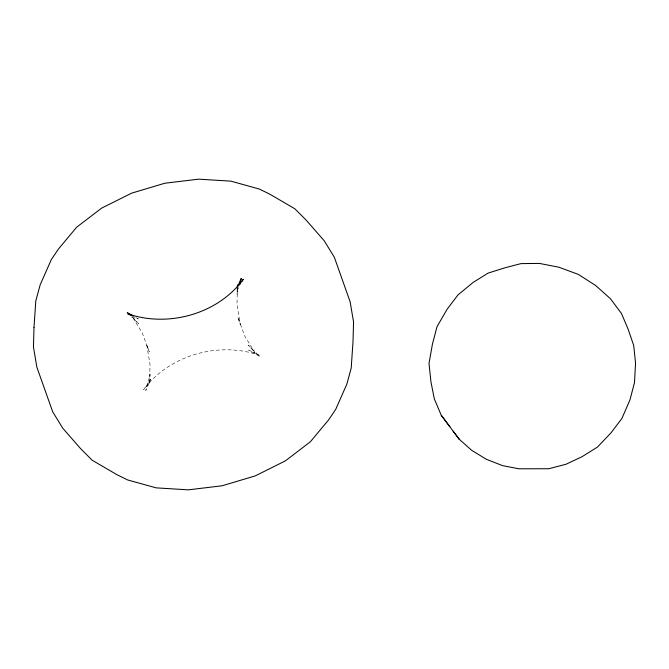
<?xml version="1.0" encoding="UTF-8"?>
<svg xmlns="http://www.w3.org/2000/svg" width="669" height="669" viewBox="0 0 669 669"><rect width="100%" height="100%" fill="white"/><g stroke="black" fill="none" stroke-linecap="round" stroke-linejoin="round"><path stroke-width="0.5" stroke-dasharray="3.35 2.51" d="M237.436 288.013L236.968 304.52L240.388 324.716L237.754 317.064L244.804 336.181L254.906 352.596L248.375 345.12L259.789 356.527L248.676 350.038L259.271 355.231C218.939 341.173 169.098 354.938 143.668 389.759L150.751 379.281L145.758 390.587L150.14 374.464L149.488 384.081L150.04 364.48L146.628 344.284L149.254 351.936L142.204 332.819L132.102 316.404L138.634 323.88L131.5 316.755M237.261 288.765L236.868 294.536L238.791 287.486M236.801 288.908L237.896 287.302M132.153 315.935L138.341 318.962L134.921 316.964"/><path stroke-width="1" d="M237.395 286.842L237.52 284.919L237.462 286.984L241.258 278.413L240.163 282.443M239.527 284.877L240.614 283.271M241.71 281.657L243.34 279.241C217.918 314.062 168.07 327.827 127.737 313.769L131.275 315.5M127.219 312.473L132.353 315.467M459.168 439.173L471.637 450.287L486.422 459.31L502.528 465.624L518.843 468.802L548.831 468.735L566.007 464.253L581.98 456.735L597.492 447.059L611.023 432.818L621.911 418.459L629.964 399.87L634.496 382.576L635.55 363.091L633.702 345.43L628.024 328.914L621.484 313.51L610.412 298.692L595.569 285.454L578.351 274.39L558.782 267.19L539.348 263.41L520.984 263.619L504.936 267.809L488.061 273.119L473.1 282.443L457.956 294.937L447.201 309.128L437.016 326.664L432.433 344.159L429.013 363.418L430.928 381.74L434.306 398.875L441.306 415.349L459.168 439.173L453.147 431.212M441.306 415.349L449.877 426.73M34.002 327.4L33.45 347.002L36.87 367.197L52.717 411.861L62.819 428.277L80.798 448.849L92.213 460.255L117.033 474.739L127.628 479.941L156.136 487.86L188.399 489.842L222.217 485.761L255.274 475.885L285.337 460.891L310.341 441.799L328.596 419.915L335.679 409.436L346.826 384.198L351.208 368.084L353.006 341.6L353.558 321.998L350.138 301.803L334.291 257.139L324.189 240.723L306.21 220.151L294.795 208.745L269.975 194.261L259.38 189.059L230.872 181.14L198.609 179.158L164.8 183.239L131.734 193.115L101.671 208.109L76.667 227.201L58.412 249.085L51.337 259.564L40.182 284.802L35.8 300.916L34.002 327.4"/></g></svg>
